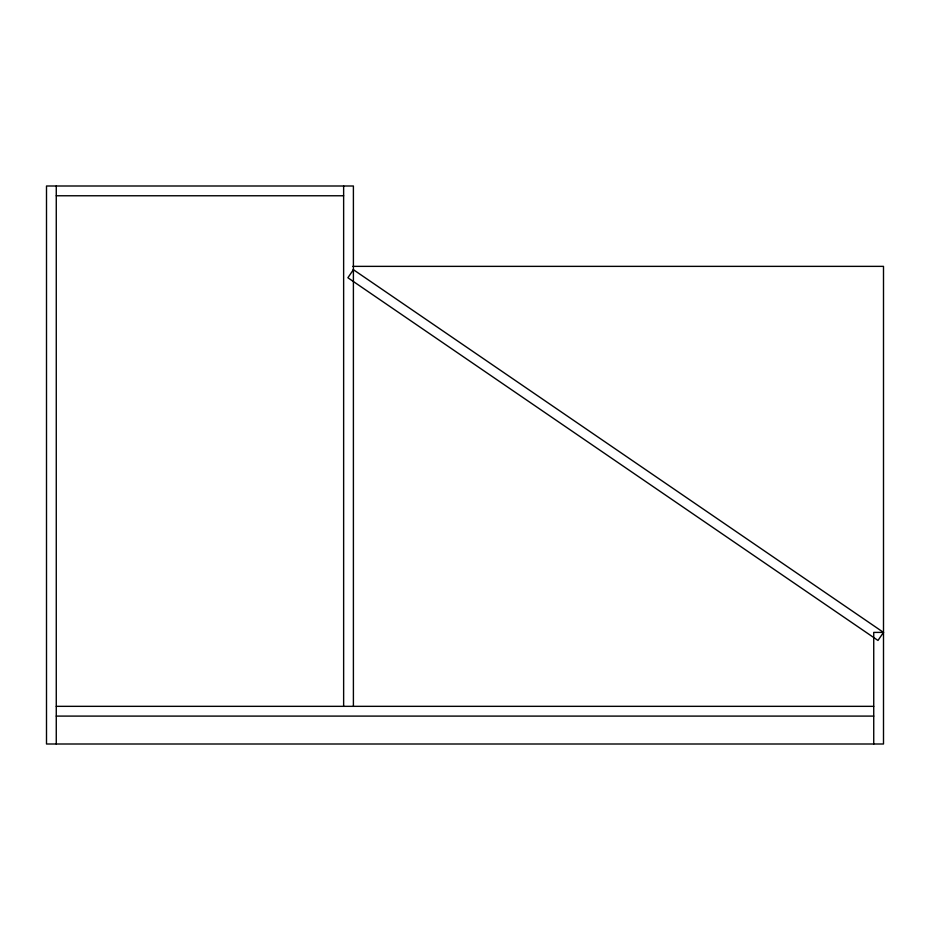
<?xml version="1.0" encoding="UTF-8"?>
<svg xmlns="http://www.w3.org/2000/svg" width="930" height="930" viewBox="0 0 930 930"><rect width="100%" height="100%" fill="white"/><g stroke="black" fill="none" stroke-linecap="round" stroke-linejoin="round"><path stroke-width="1.4" d="M353.4 269.7L347.89 277.756L877.99 640.456L883.5 632.4L353.307 269.63M56.265 195.765L343.635 195.765M352.865 266.364L883.5 266.364L883.5 744L46.5 744L46.5 186L353.4 186L353.4 706.335M883.5 632.4L873.735 632.4L873.735 744M56.265 706.335L873.735 706.335M56.265 716.1L873.735 716.1M343.635 186L343.635 706.335M56.265 186L56.265 744"/></g></svg>
